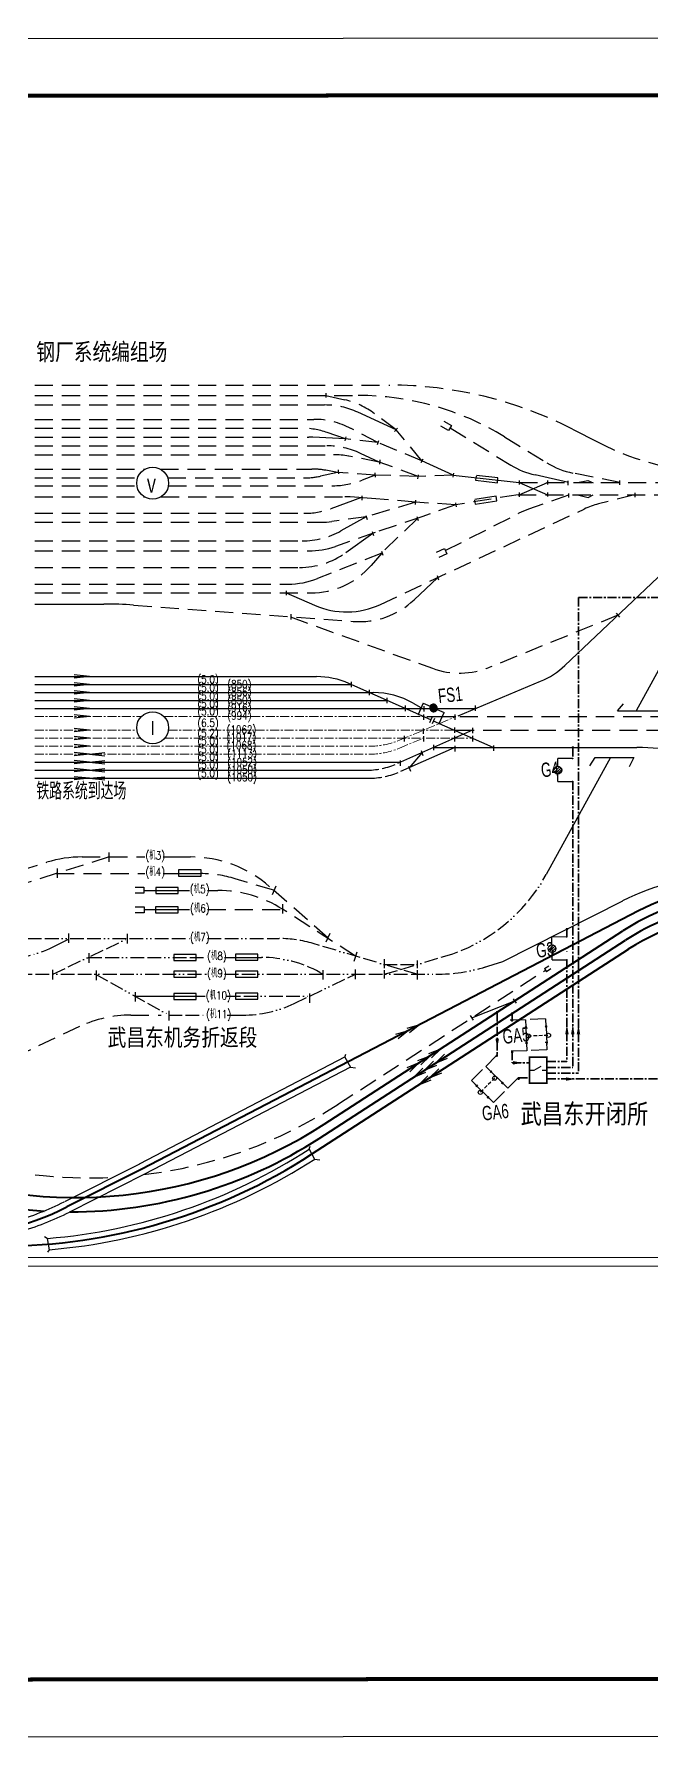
# Model space of a CAD drawing. Header units: millimetres. Extents: x 127 to 2034, y 513 to 812.
# Drawn here: x 1238.8 to 1346.8, y 513.2 to 812 of the extents above; entities that cross this region are included whole.
import ezdxf
from ezdxf.enums import TextEntityAlignment as Align

# ---------------------------------------------------------------- set-up
doc = ezdxf.new("R2010")
doc.units = ezdxf.units.MM
for name, pattern in [('ACAD_ISO13W100', [36, 12, -3, 12, -3, 0, -3, 0, -3]), ('CENTER', [50.8, 31.75, -6.35, 6.35, -6.35]), ('HIDDEN', [9.525, 6.35, -3.175])]:
    doc.linetypes.add(name, pattern=pattern)
for name, color, linetype in [('jydhx', 4, 'ACAD_ISO13W100'), ('JYX', 7, 'Continuous'), ('三环路', 7, 'Continuous'), ('图框', 7, 'Continuous'), ('牵引所', 6, 'Continuous'), ('设计', 6, 'Continuous'), ('近期设计', 6, 'Continuous')]:
    doc.layers.add(name, color=color, linetype=linetype)
doc.styles.add('HZTXT', font='tx.shx', dxfattribs={"width": 0.75, "bigfont": 'hztxt.shx'})
doc.styles.add('JCWHZ', font='jcwasc', dxfattribs={"width": 0.7, "bigfont": 'hztxt'})
doc.styles.add('SJW', font='SimSun.ttf', dxfattribs={"width": 0.8})
doc.styles.get("Standard").update_dxf_attribs({"font": 'txt', "bigfont": 'gbcbig.shx'})
doc.styles.add('STYLE1', font='SimSun.ttf', dxfattribs={"width": 0.8})
pattern_1 = [(45, (158.6551, -2837.7714), (-0.224506403, 0.224506403), [])]

# ---------------------------------------------------------------- blocks, each defined once
blk = doc.blocks.new('fd')
at = {"layer": '牵引所'}
for p, q in [((0, 0.45), (0, -0.55)), ((0.5, 0.45), (0.5, -0.55))]:
    blk.add_line(p, q, dxfattribs=at)
blk = doc.blocks.new('sjkgb')
at = {"layer": '图框'}
for p, q in [((0, 6.2), (1.32, 6.2)), ((0, 6.2), (0, 3.5)), ((1.32, 6.23), (4.49, 6.22)), ((4.11, 6.43), (4.11, 5.98)), ((4.11, 6.2), (5.43, 6.2)), ((5.43, 6.2), (5.43, 3.5)), ((0, 2.7), (0, 0)), ((0, 2.7), (1.32, 2.7)), ((1.31, 2.69), (4.48, 2.71)), ((4.11, 2.93), (4.11, 2.48)), ((4.11, 2.7), (5.43, 2.7)), ((5.43, 2.7), (5.43, 0))]:
    blk.add_line(p, q, dxfattribs=at)
at = {"layer": '图框', "linetype": 'HIDDEN', "ltscale": 0.1}
blk.add_line((2.9, 6.5), (2.9, 3), dxfattribs=at)
at = {"layer": '图框', "const_width": 0.225}
for points in [[(1.22, 6.29, 1), (1.42, 6.18, 1)], [(1.21, 2.7, 1), (1.43, 2.7, 1)]]:
    blk.add_lwpolyline(points, format="xyb", close=True, dxfattribs=at)
at = {"layer": '图框', "const_width": 0.15}
for points in [[(4.11, 6.43), (4.11, 5.98)], [(4.11, 2.93), (4.11, 2.48)]]:
    blk.add_lwpolyline(points, dxfattribs=at)
at = {"layer": '图框'}
for centre in [(2.88, 6.59), (2.88, 3.06)]:
    blk.add_circle(centre, 0.36, dxfattribs=at)
blk = doc.blocks.new('DDKGB')
at = {"layer": '牵引所', "linetype": 'Continuous'}
for p, q in [((0.02, 2.55), (0.02, -0.02)), ((0.02, 2.55), (1.33, 2.55)), ((2.69, 2.55), (4.03, 2.55)), ((4.03, -0.02), (4.03, 2.55))]:
    blk.add_line(p, q, dxfattribs=at)
at = {"layer": '牵引所', "linetype": 'Continuous', "const_width": 0.158}
for points in [[(0.1, -0.02, 1), (-0.05, -0.02)], [(-0.05, -0.02, 1), (0.1, -0.02)], [(4.1, -0.02, 1), (3.96, -0.02)], [(3.96, -0.02, 1), (4.1, -0.02)]]:
    blk.add_lwpolyline(points, format="xyb", dxfattribs=at)
at = {"layer": '牵引所', "linetype": 'Continuous'}
blk.add_circle((2.01, 2.55), 0.679, dxfattribs=at)

msp = doc.modelspace()

# ---------------------------------------------------------------- hatches: boundary and pattern name
at = {"layer": '牵引所', "linetype": 'Continuous'}
h = msp.add_hatch(dxfattribs=at)
h.set_pattern_fill('ANSI31', color=256, scale=0.135771, angle=-23.7418, style=0)
h.set_pattern_definition([(21.2581564, (1006.641995, 782.741952), (-0.00615334295, 0.0158166292), [])])
h.paths.add_polyline_path([(1309.24, 693.95, 1), (1308, 694.5, 1)])
at = {"layer": '牵引所'}
h = msp.add_hatch(dxfattribs=at)
h.set_pattern_fill('ANSI31', color=256, scale=0.1, style=0)
h.set_pattern_definition(pattern_1)
h.paths.add_polyline_path([(1329.65, 683.32, 1), (1331.01, 683.32, 1)])
h = msp.add_hatch(dxfattribs=at)
h.set_pattern_fill('ANSI31', color=256, scale=0.1, style=0)
h.set_pattern_definition(pattern_1)
h.paths.add_polyline_path([(1330, 652.11, 1), (1328.64, 652.11, 1)])

# ---------------------------------------------------------------- linework, layer by layer
at = {"layer": 'jydhx', "color": 4, "linetype": 'ByBlock', "ltscale": 0.2}
for p, q in [((1331.57, 701.63), (1354.91, 723.74)), ((1312.89, 692.84), (1327.33, 698.87)), ((1315.41, 690.29), (1302.3, 684.49)), ((1238.85, 684.69), (1302.77, 684.69)), ((1312.21, 687.24), (1302.83, 683.09)), ((1308.7, 687.28), (1344.18, 687.28)), ((1238.85, 683.29), (1296.63, 683.29)), ((1238.85, 681.89), (1297.16, 681.89))]:
    msp.add_line(p, q, dxfattribs=at)
at = {"layer": 'jydhx', "color": 4, "linetype": 'ACAD_ISO13W100', "ltscale": 0.2}
for p, q in [((1237.64, 653.86), (1265.93, 653.86)), ((1241.99, 647.62), (1255.09, 653.86)), ((1269.08, 653.86), (1281.61, 653.86)), ((1305.74, 647.62), (1287.57, 653)), ((1248.19, 650.57), (1268.91, 650.57)), ((1299.83, 649.33), (1305.74, 649.33)), ((1299.98, 647.62), (1310.58, 650.77)), ((1228.59, 647.62), (1268.91, 647.62)), ((1249.5, 647.62), (1262.42, 640.47)), ((1272.07, 647.62), (1309.02, 647.62)), ((1284.24, 642.52), (1294.93, 647.62)), ((1272.44, 643.76), (1286.85, 643.76)), ((1262.23, 640.47), (1268.74, 640.47))]:
    msp.add_line(p, q, dxfattribs=at)
at = {"layer": 'jydhx', "color": 4, "linetype": 'ByBlock', "ltscale": 0.2}
for centre, radius, start, end in [((1321.94, 711.79), 14, 292.668, 313.4465), ((1344.18, 652.28), 35, 65.4746, 90)]:
    msp.add_arc(centre, radius, start, end, dxfattribs=at)
at = {"layer": 'jydhx', "color": 4, "linetype": 'ACAD_ISO13W100', "ltscale": 0.2}
for centre, radius, start, end in [((1296.63, 697.29), 14, 270, 293.8772), ((1297.16, 695.89), 14, 270, 293.8772), ((1302.03, 679.52), 30, 286.5565, 331.2087), ((1232.76, 671.24), 21, 270, 296.2815), ((1281.61, 632.86), 21, 73.5005, 90), ((1278.54, 629.57), 21, 61.0401, 90), ((1309.02, 677.62), 30, 270, 286.9579), ((1275.2, 661.47), 21, 270, 295.4939)]:
    msp.add_arc(centre, radius, start, end, dxfattribs=at)
at = {"layer": 'JYX', "linetype": 'HIDDEN', "ltscale": 0.5}
for p, q in [((1238.85, 750.67), (1300.94, 750.67)), ((1238.85, 748.85), (1295.39, 748.85)), ((1238.85, 747.19), (1289.55, 747.19)), ((1238.85, 744.68), (1287.65, 744.68)), ((1302.04, 742.87), (1298.3, 745.67)), ((1238.85, 743.13), (1285.47, 743.13)), ((1238.85, 741.58), (1286.78, 741.58)), ((1298.86, 740.6), (1293.19, 741.28)), ((1298.86, 740.6), (1294.17, 743.07)), ((1306.58, 737.43), (1302.04, 742.87)), ((1311.52, 743.19), (1322.14, 736.67)), ((1321.02, 741.62), (1328.42, 737.07)), ((1238.85, 740.04), (1289.92, 740.04)), ((1238.85, 738.49), (1291.1, 738.49)), ((1299.09, 737.2), (1293.76, 738.24)), ((1306.58, 737.43), (1298.86, 740.6)), ((1238.85, 735.98), (1258.16, 735.98)), ((1260.8, 735.98), (1287.32, 735.98)), ((1298.41, 734.94), (1291.83, 735.39)), ((1305.9, 734.71), (1299.09, 737.2)), ((1341.18, 733.63), (1332.98, 735.28)), ((1238.85, 734.43), (1256.85, 734.43)), ((1238.85, 733.07), (1256.73, 733.07)), ((1262.12, 734.43), (1285.87, 734.43)), ((1262.23, 733.07), (1291.01, 733.07)), ((1305.9, 734.71), (1298.41, 734.94)), ((1312.02, 734.94), (1305.9, 734.71)), ((1323.58, 733.65), (1434.54, 733.65)), ((1238.85, 731.14), (1258.04, 731.14)), ((1260.93, 731.14), (1293.09, 731.14)), ((1305.44, 730.18), (1296.82, 727.62)), ((1305.44, 730.18), (1297.73, 730.86)), ((1312.47, 729.73), (1305.44, 730.18)), ((1312.47, 729.73), (1306.57, 727.62)), ((1323.4, 731.49), (1312.47, 729.73)), ((1323.4, 731.49), (1434.54, 731.49)), ((1332.21, 731.43), (1325.21, 728.96)), ((1343.77, 731.49), (1337.44, 729.88)), ((1238.85, 728.24), (1285.93, 728.24)), ((1238.85, 726.69), (1288.96, 726.69)), ((1296.82, 727.62), (1290.8, 726.82)), ((1306.57, 727.62), (1298.41, 724.9)), ((1299.33, 712.31), (1334.95, 728.99)), ((1305.8, 727.36), (1299.54, 721.28)), ((1310.66, 721.73), (1323.54, 728.25)), ((1238.85, 723.41), (1285.61, 723.41)), ((1298.41, 724.9), (1291.43, 722.45)), ((1238.85, 721.67), (1286.8, 721.67)), ((1299.54, 721.28), (1288.31, 716.84)), ((1238.85, 718.77), (1285.16, 718.77)), ((1238.85, 715.86), (1283.17, 715.86)), ((1238.85, 714.32), (1287.12, 714.32)), ((1256.15, 712.19), (1294.55, 709.33)), ((1283.6, 710.13), (1308.39, 701.13)), ((1340.84, 710.42), (1318.43, 701.32)), ((1313.2, 692.68), (1378.96, 692.68)), ((1312.52, 690.29), (1378.7, 690.29)), ((1222.65, 661.58), (1240.98, 667.22)), ((1251.87, 668.14), (1225.59, 659.85)), ((1247.15, 668.14), (1258.13, 668.14)), ((1242.59, 665.22), (1258.13, 665.22)), ((1280.64, 662.31), (1273.93, 664.33)), ((1290.13, 653.98), (1279.93, 662.93)), ((1269.08, 658.97), (1282.2, 658.97)), ((1294.96, 650.81), (1282.19, 658.98)), ((1291.83, 624.84), (1328.17, 648.35)), ((1255.65, 640.47), (1260.95, 640.47)), ((1246.7, 638.47), (1230, 630.6))]:
    msp.add_line(p, q, dxfattribs=at)
at = {"layer": 'JYX', "linetype": 'Continuous'}
for p, q in [((1340.52, 710.79), (1341.12, 710.07)), ((1294.2, 698.77), (1294.2, 697.84)), ((1297.32, 697.36), (1297.32, 696.43)), ((1300.44, 695.95), (1300.44, 695.02)), ((1303.62, 694.6), (1303.62, 693.66)), ((1306.89, 694.53), (1306.89, 693.6)), ((1315.89, 694.63), (1315.89, 693.69)), ((1340.75, 693.71), (1341.83, 694.92)), ((1340.75, 693.71), (1347.84, 693.71)), ((1306.78, 690.6), (1306.78, 689.66)), ((1306.86, 693.07), (1306.86, 692.14)), ((1312.24, 690.79), (1312.24, 689.85)), ((1312.32, 693.07), (1312.32, 692.14)), ((1315.41, 690.72), (1315.41, 689.79)), ((1303.46, 689.3), (1303.46, 688.36)), ((1306.84, 689.27), (1306.84, 688.34)), ((1308.6, 687.74), (1308.6, 686.8)), ((1312.24, 689.3), (1312.24, 688.36)), ((1312.31, 687.55), (1312.31, 686.61)), ((1315.4, 689.3), (1315.4, 688.36)), ((1319.07, 687.61), (1319.07, 686.68)), ((1302.77, 685.02), (1302.77, 684.08)), ((1306.42, 686.78), (1306.74, 685.9)), ((1336.79, 685.55), (1335.9, 684.08)), ((1336.85, 685.55), (1343.62, 685.55)), ((1343.62, 685.55), (1342.79, 683.89)), ((1304.25, 684.02), (1304.57, 683.14)), ((1251.84, 668.92), (1251.84, 667.26)), ((1261.29, 668.14), (1266.08, 668.14)), ((1242.79, 666.13), (1242.79, 664.47)), ((1261.29, 665.22), (1267.88, 665.22)), ((1267.95, 665.86), (1264.01, 665.86)), ((1264.01, 665.86), (1264.01, 664.8)), ((1264.01, 664.8), (1267.95, 664.8)), ((1267.95, 664.8), (1267.95, 665.86)), ((1256.39, 662.85), (1257.94, 662.85)), ((1257.94, 661.83), (1256.39, 661.83)), ((1257.94, 662.85), (1257.94, 661.83)), ((1257.94, 662.29), (1265.9, 662.29)), ((1263.95, 662.81), (1260.01, 662.81)), ((1260.01, 662.81), (1260.01, 661.75)), ((1260.01, 661.75), (1263.95, 661.75)), ((1263.95, 661.75), (1263.95, 662.81)), ((1281.03, 663.03), (1280.39, 661.49)), ((1256.41, 659.41), (1257.97, 659.41)), ((1257.97, 658.39), (1256.41, 658.39)), ((1257.94, 658.97), (1265.93, 658.97)), ((1257.97, 659.41), (1257.97, 658.39)), ((1263.91, 659.4), (1259.98, 659.4)), ((1259.98, 659.4), (1259.98, 658.34)), ((1259.98, 658.34), (1263.91, 658.34)), ((1263.91, 658.34), (1263.91, 659.4)), ((1282.17, 659.9), (1282.17, 658.24)), ((1244.75, 654.76), (1244.75, 653.1)), ((1255.03, 654.68), (1255.03, 653.02)), ((1290.47, 654.76), (1289.79, 653.24)), ((1248.34, 651.3), (1248.34, 649.64)), ((1267.11, 651.07), (1263.18, 651.07)), ((1263.18, 651.07), (1263.18, 650.01)), ((1263.18, 650.01), (1267.11, 650.01)), ((1277.89, 651.13), (1273.95, 651.13)), ((1273.95, 651.13), (1273.95, 650.07)), ((1273.95, 650.07), (1277.89, 650.07)), ((1277.89, 650.07), (1277.89, 651.13)), ((1295.16, 651.46), (1294.68, 649.87)), ((1299.98, 650.26), (1299.98, 648.67)), ((1305.74, 650.04), (1305.74, 648.67)), ((1241.97, 648.38), (1241.97, 646.72)), ((1249.61, 648.27), (1249.61, 646.6)), ((1267.11, 648.19), (1263.18, 648.19)), ((1263.18, 648.19), (1263.18, 647.13)), ((1263.18, 647.13), (1267.11, 647.13)), ((1277.89, 648.19), (1273.95, 648.19)), ((1273.95, 648.19), (1273.95, 647.13)), ((1273.95, 647.13), (1277.89, 647.13)), ((1277.89, 647.13), (1277.89, 648.19)), ((1288.71, 647.95), (1289.31, 647.62)), ((1289.26, 648.34), (1289.26, 646.68)), ((1294.91, 648.45), (1294.91, 646.79)), ((1299.98, 648.34), (1299.98, 646.9)), ((1305.74, 648.34), (1305.74, 646.68)), ((1256.43, 644.51), (1256.43, 642.85)), ((1267.11, 644.25), (1263.18, 644.25)), ((1263.18, 644.25), (1263.18, 643.19)), ((1263.18, 643.19), (1267.11, 643.19)), ((1267.11, 643.19), (1267.11, 644.25)), ((1277.89, 644.31), (1273.95, 644.31)), ((1273.95, 644.31), (1273.95, 643.25)), ((1273.95, 643.25), (1277.89, 643.25)), ((1277.89, 643.25), (1277.89, 644.31)), ((1286.9, 644.28), (1286.9, 642.62)), ((1262.31, 641.22), (1262.31, 639.56))]:
    msp.add_line(p, q, dxfattribs=at)
at = {"layer": 'JYX', "color": 4, "linetype": 'Continuous'}
for p, q in [((1352.17, 708.47), (1344.05, 693.71)), ((1306.62, 686.43), (1304.32, 683.71)), ((1339.57, 685.55), (1328.32, 665.07)), ((1242.06, 652.41), (1244.9, 653.81)), ((1272.07, 650.57), (1278.54, 650.57)), ((1256.47, 643.76), (1268.68, 643.76)), ((1272.49, 640.47), (1275.2, 640.47))]:
    msp.add_line(p, q, dxfattribs=at)
at = {"layer": 'JYX', "color": 0, "linetype": 'Continuous'}
for p, q in [((1248.41, 699.68), (1245.72, 699.97)), ((1248.41, 699.68), (1245.72, 699.39)), ((1248.41, 698.28), (1245.72, 698.57)), ((1248.41, 698.28), (1245.72, 697.99)), ((1248.41, 696.88), (1245.72, 697.17)), ((1248.41, 696.88), (1245.72, 696.59)), ((1248.41, 695.48), (1245.72, 695.77)), ((1248.41, 695.48), (1245.72, 695.19)), ((1248.41, 694.08), (1245.72, 694.37)), ((1248.41, 694.08), (1245.72, 693.79)), ((1248.41, 692.68), (1245.72, 692.97)), ((1248.41, 692.68), (1245.72, 692.39)), ((1248.41, 690.29), (1245.72, 690.58)), ((1248.41, 690.29), (1245.72, 690)), ((1248.41, 688.89), (1245.72, 689.18)), ((1248.41, 688.89), (1245.72, 688.6)), ((1248.41, 687.49), (1245.72, 687.78)), ((1248.41, 687.49), (1245.72, 687.2)), ((1248.41, 686.09), (1245.72, 686.38)), ((1248.41, 686.09), (1245.72, 685.8)), ((1248.41, 684.69), (1245.72, 684.98)), ((1248.41, 684.69), (1245.72, 684.4)), ((1248.41, 686.09), (1251.1, 686.38)), ((1248.41, 686.09), (1251.1, 685.8)), ((1248.41, 684.69), (1251.1, 684.98)), ((1248.41, 684.69), (1251.1, 684.4)), ((1248.41, 683.29), (1245.72, 683.58)), ((1248.41, 683.29), (1245.72, 683)), ((1248.41, 681.89), (1245.72, 682.18)), ((1248.41, 681.89), (1245.72, 682.18)), ((1248.41, 681.89), (1245.72, 681.6)), ((1248.41, 681.89), (1245.72, 681.6)), ((1248.41, 683.29), (1251.1, 683.58)), ((1248.41, 683.29), (1251.1, 683)), ((1248.41, 681.89), (1251.1, 682.18)), ((1248.41, 681.89), (1251.1, 682.18)), ((1248.41, 681.89), (1251.1, 681.6)), ((1248.41, 681.89), (1251.1, 681.6))]:
    msp.add_line(p, q, dxfattribs=at)
at = {"layer": 'JYX', "color": 7, "linetype": 'Continuous'}
for p, q in [((1269.06, 662.29), (1270.87, 662.29)), ((1267.11, 650.01), (1267.11, 651.07)), ((1267.11, 647.13), (1267.11, 648.19))]:
    msp.add_line(p, q, dxfattribs=at)
at = {"layer": 'JYX', "color": 0, "linetype": 'Continuous'}
msp.add_circle((1259.48, 690.73), 2.79, dxfattribs=at)
at = {"layer": 'JYX', "linetype": 'HIDDEN', "ltscale": 0.5}
for centre, radius, start, end in [((1300.94, 680.67), 70, 62.8428, 90), ((1289.55, 733.19), 14, 65.379, 90), ((1289.91, 734.46), 14, 53.1743, 76.9844), ((1295.39, 699.85), 49, 58.4598, 90), ((1287.65, 730.68), 14, 62.2794, 90), ((1285.47, 729.13), 14, 71.0579, 90), ((1289.92, 726.04), 14, 64.9518, 90), ((1359.74, 784.26), 49, 242.8428, 270), ((1287.32, 721.98), 14, 79.9353, 90), ((1285.87, 748.43), 14, 270, 282.1814), ((1291.01, 747.07), 14, 270, 291.4164), ((1285.93, 742.24), 14, 270, 289.6246), ((1285.61, 737.41), 14, 270, 299.0155), ((1285.16, 732.77), 14, 270, 305.3542), ((1287.12, 728.32), 14, 270, 319.04), ((1295.59, 723.29), 14, 265.7341, 313.3628), ((1313.17, 714.29), 14, 250.0594, 292.0888), ((1248.37, 692), 80, 195.0211, 272.9892), ((1266.08, 647.14), 21, 48.7202, 90), ((1267.88, 644.22), 21, 73.2428, 90), ((1270.87, 641.29), 21, 57.3854, 90), ((1255.65, 619.47), 21, 90, 115.2275), ((1248.37, 692), 80, 276.8435, 302.9102)]:
    msp.add_arc(centre, radius, start, end, dxfattribs=at)
at = {"layer": 'JYX', "linetype": 'Continuous'}
msp.add_arc((1247.15, 647.14), 21, 90, 107.0948, dxfattribs=at)
at = {"layer": '三环路'}
for p, q in [((1289.76, 749.26), (1289.76, 748.52)), ((1289.77, 748.86), (1293.06, 748.1)), ((1302.04, 742.87), (1295.38, 745.92)), ((1310.42, 744.37), (1311.75, 743.58)), ((1293.19, 741.28), (1287.48, 741.57)), ((1293.19, 741.28), (1290.01, 742.37)), ((1293.28, 741.63), (1293.08, 740.92)), ((1302.28, 743.11), (1301.8, 742.56)), ((1311.23, 742.7), (1309.9, 743.5)), ((1311.75, 743.58), (1311.23, 742.7)), ((1332.89, 742.95), (1337.37, 740.66)), ((1299.09, 737.2), (1295.85, 738.72)), ((1298.95, 740.94), (1298.76, 740.22)), ((1291.83, 735.39), (1288.83, 734.74)), ((1291.83, 735.39), (1289.76, 735.76)), ((1291.94, 735.85), (1291.98, 735.12)), ((1298.36, 735.32), (1298.4, 734.59)), ((1299.23, 737.58), (1299.14, 736.85)), ((1306.73, 737.73), (1306.37, 737.09)), ((1312.02, 734.94), (1306.58, 737.43)), ((1312.11, 735.27), (1311.98, 734.54)), ((1298.41, 734.94), (1296.12, 734.04)), ((1305.9, 734.99), (1305.82, 734.26)), ((1312.02, 734.94), (1323.58, 733.65)), ((1316.03, 734.75), (1315.95, 734.04)), ((1315.95, 734.04), (1319.77, 733.6)), ((1319.86, 734.44), (1316.1, 734.86)), ((1319.77, 733.6), (1319.86, 734.44)), ((1323.58, 734), (1323.58, 733.27)), ((1323.58, 733.65), (1328.52, 731.49)), ((1323.58, 731.49), (1328.52, 733.65)), ((1332.18, 733.63), (1326.36, 734.95)), ((1328.52, 734), (1328.52, 733.27)), ((1332.1, 733.93), (1332.1, 733.19)), ((1333.77, 733.63), (1335.57, 733.97)), ((1335.57, 733.97), (1336.49, 733.6)), ((1341.13, 733.98), (1341.13, 733.24)), ((1296.03, 730.98), (1290.63, 729.05)), ((1297.73, 730.86), (1294.02, 731.11)), ((1296.04, 731.28), (1296.05, 730.54)), ((1305.45, 730.53), (1305.41, 729.8)), ((1312.47, 730.09), (1312.57, 729.36)), ((1315.76, 730.55), (1315.87, 729.84)), ((1319.53, 731.27), (1315.8, 730.67)), ((1315.87, 729.84), (1319.66, 730.44)), ((1319.66, 730.44), (1319.53, 731.27)), ((1323.58, 731.89), (1323.58, 731.15)), ((1328.52, 731.91), (1328.52, 731.17)), ((1332.21, 731.73), (1332.21, 731)), ((1333.79, 731.48), (1335.67, 731.01)), ((1335.67, 731.01), (1336.54, 731.48)), ((1343.8, 731.8), (1343.8, 731.07)), ((1296.82, 727.62), (1292.4, 725.16)), ((1296.78, 727.88), (1297, 727.18)), ((1305.7, 727.67), (1305.91, 726.97)), ((1298, 724.71), (1293.26, 721.35)), ((1297.89, 725.06), (1298.11, 724.36)), ((1299.54, 721.28), (1297.69, 719.14)), ((1299.5, 721.62), (1299.71, 720.92)), ((1309.1, 721.47), (1310.52, 722.1)), ((1310.93, 721.17), (1309.51, 720.54)), ((1310.52, 722.1), (1310.93, 721.17)), ((1309.24, 717.34), (1309.45, 716.63)), ((1282.85, 714.67), (1282.85, 713.93)), ((1282.85, 714.31), (1287.79, 712.15)), ((1309.3, 716.97), (1305.2, 713.11)), ((1238.85, 712.38), (1250.94, 712.38)), ((1283.63, 710.61), (1283.63, 709.67))]:
    msp.add_line(p, q, dxfattribs=at)
at = {"layer": '三环路', "color": 1}
msp.add_line((1317.35, 648.79), (1320.73, 649.83), dxfattribs=at)
at = {"layer": '三环路'}
msp.add_circle((1259.48, 733.52), 2.79, dxfattribs=at)
for centre, radius, start, end in [((1286.78, 727.58), 14, 87.1422, 90), ((1291.1, 724.49), 14, 79.0631, 90), ((1329.46, 748.6), 14, 238.4598, 257.1843), ((1335.75, 749), 14, 238.4598, 258.602), ((1293.09, 717.14), 14, 86.192, 90), ((1340.89, 716.31), 14, 104.2563, 115.0924), ((1288.96, 740.69), 14, 270, 277.5826), ((1329.86, 715.76), 14, 109.4111, 116.8453), ((1286.8, 735.67), 14, 270, 289.306), ((1283.17, 729.86), 14, 270, 291.5398), ((1250.94, 642.38), 70, 85.7341, 90), ((1293.39, 724.99), 14, 246.4228, 295.0924)]:
    msp.add_arc(centre, radius, start, end, dxfattribs=at)
at = {"layer": '图框', "color": 5, "linetype": 'Continuous', "ltscale": 0.6, "const_width": 0.7}
msp.add_lwpolyline([(2023.89, 525.05), (2023.89, 802.05), (152.5, 800.19), (152.5, 523.19)], close=True, dxfattribs=at)
at = {"layer": '牵引所'}
for p, q in [((127.5, 810.19), (2033.89, 812.05)), ((127.5, 513.19), (2033.89, 515.05))]:
    msp.add_line(p, q, dxfattribs=at)
at = {"layer": '牵引所', "color": 2, "linetype": 'CENTER', "lineweight": 35, "ltscale": 0.05}
for p, q in [((1333.96, 713.52), (1499.2, 713.52)), ((1333.96, 713.52), (1333.96, 630.32)), ((1332.95, 687.28), (1332.95, 685.28)), ((1332.95, 681.41), (1332.95, 631.34)), ((1331.93, 651.64), (1331.93, 651.58)), ((1328.41, 631.34), (1332.95, 631.34)), ((1328.41, 630.32), (1333.96, 630.32)), ((1328.41, 629.31), (1415.49, 629.31))]:
    msp.add_line(p, q, dxfattribs=at)
at = {"layer": '牵引所', "linetype": 'Continuous'}
for p, q in [((1306.8, 695.03), (1305.94, 693.08)), ((1306.8, 695.03), (1308, 694.5)), ((1309.24, 693.95), (1310.46, 693.41)), ((1309.61, 691.47), (1310.46, 693.41)), ((1325.38, 630.83), (1326.21, 630.83)), ((1325.38, 630.83), (1326.21, 630.83)), ((1326.21, 630.83), (1327.41, 631.52)), ((1327.58, 630.83), (1328.41, 630.83))]:
    msp.add_line(p, q, dxfattribs=at)
at = {"layer": '牵引所', "color": 4, "linetype": 'CENTER', "lineweight": 35, "ltscale": 0.05}
for p, q in [((1331.93, 655.51), (1331.93, 654.17)), ((1331.93, 650.18), (1331.93, 632.35)), ((1322.33, 640.74), (1322.33, 639.59)), ((1322.33, 634.16), (1322.33, 632.14)), ((1322.33, 632.14), (1325.38, 632.14)), ((1328.41, 632.35), (1331.93, 632.35))]:
    msp.add_line(p, q, dxfattribs=at)
at = {"layer": '牵引所', "color": 6, "linetype": 'CENTER', "lineweight": 35, "ltscale": 0.05}
for p, q in [((1319.71, 640.96), (1319.71, 633.43)), ((1323.42, 629.52), (1325.38, 629.52))]:
    msp.add_line(p, q, dxfattribs=at)
at = {"layer": '牵引所', "linetype": 'Continuous'}
for points, const_width in [([(1305.88, 693.11, 1), (1306.01, 693.05)], 0.158), ([(1306.01, 693.05, 1), (1305.88, 693.11)], 0.158), ([(1309.67, 691.48, 1), (1309.53, 691.45)], 0.158), ([(1309.53, 691.45, 1), (1309.67, 691.48)], 0.158), ([(1333.05, 687.26, 1), (1332.84, 687.3)], 0.238), ([(1332.84, 687.3, 1), (1333.05, 687.26)], 0.238), ([(1332.04, 655.49, 1), (1331.83, 655.53)], 0.238), ([(1331.83, 655.53, 1), (1332.04, 655.49)], 0.238), ([(1319.6, 640.98, 1), (1319.82, 640.94)], 0.238), ([(1319.82, 640.94, 1), (1319.6, 640.98)], 0.238), ([(1322.42, 639.52, 1), (1322.21, 639.55)], 0.238), ([(1322.21, 639.55, 1), (1322.42, 639.52)], 0.238), ([(1322.44, 640.72, 1), (1322.23, 640.76)], 0.238), ([(1322.23, 640.76, 1), (1322.44, 640.72)], 0.238), ([(1319.78, 633.37, 1), (1319.57, 633.41)], 0.238), ([(1322.46, 633.96, 1), (1322.25, 633.99)], 0.238), ([(1322.25, 633.99, 1), (1322.46, 633.96)], 0.238), ([(1319.57, 633.41, 1), (1319.78, 633.37)], 0.238), ([(1323.58, 629.34, 1), (1323.37, 629.37)], 0.238), ([(1323.37, 629.37, 1), (1323.58, 629.34)], 0.238)]:
    msp.add_lwpolyline(points, format="xyb", dxfattribs=dict(at, const_width=const_width))
at = {"layer": '牵引所'}
for points in [[(1319.74, 634.69, 0, 0.6, 0), (1319.74, 636.33, 0.6, 0.6, 0)], [(1331.93, 638.78, 0, 0.6, 0), (1331.93, 637.14, 0.6, 0.6, 0)], [(1332.95, 638.78, 0, 0.6, 0), (1332.95, 637.14, 0.6, 0.6, 0)], [(1333.95, 638.78, 0, 0.6, 0), (1333.95, 637.14, 0.6, 0.6, 0)], [(1333.41, 629.29, 0, 0.6, 0), (1331.76, 629.29, 0.6, 0.6, 0)]]:
    msp.add_lwpolyline(points, format="xyseb", dxfattribs=at)
at = {"layer": '牵引所', "color": 4}
msp.add_lwpolyline([(1324.15, 632.13, 0, 0.6, 0), (1322.51, 632.13, 0.6, 0.6, 0)], format="xyseb", dxfattribs=at)
at = {"layer": '牵引所', "linetype": 'Continuous', "const_width": 0.3}
msp.add_lwpolyline([(1325.38, 633.1), (1328.41, 633.1), (1328.41, 628.56), (1325.38, 628.56)], close=True, dxfattribs=at)
at = {"layer": '设计', "color": 41, "linetype": 'Continuous', "ltscale": 0.6}
for p, q in [((1293.09, 633.12), (1293.25, 633.66)), ((1293.16, 633.16), (1257.14, 614.43)), ((1294.06, 631.37), (1258.07, 612.65)), ((1293.09, 633.12), (1294.06, 631.37)), ((1294.06, 631.37), (1294.98, 631.24)), ((1286.84, 617.04), (1287, 617.58)), ((1286.84, 617.04), (1287.81, 615.29)), ((1257.16, 614.43), (1244.03, 607.82)), ((1287.81, 615.29), (1288.74, 615.16)), ((1258.06, 612.65), (1244.93, 606.03)), ((1241.05, 601.42), (1240.54, 601.68)), ((1241.05, 601.42), (1241.39, 599.44)), ((1241.39, 599.44), (1241.1, 599))]:
    msp.add_line(p, q, dxfattribs=at)
for centre, radius, start, end in [((1232.94, 700.08), 99, 274.7027, 302.9944), ((1232.94, 700.08), 101, 274.7995, 302.9102), ((1221.98, 651.58), 49, 285.8293, 296.7371), ((1221.98, 651.58), 51, 286.0466, 296.7371)]:
    msp.add_arc(centre, radius, start, end, dxfattribs=at)
at = {"layer": '近期设计', "color": 6, "linetype": 'Continuous'}
for p, q in [((1238.85, 699.68), (1288.13, 699.68)), ((1238.85, 698.28), (1294.25, 698.28)), ((1238.85, 696.88), (1298.08, 696.88)), ((1308.14, 692.11), (1293.81, 698.48)), ((1238.85, 695.48), (1300.55, 695.48)), ((1238.85, 694.08), (1315.89, 694.08)), ((1305.04, 695.03), (1306.81, 694.02)), ((1307.44, 692.68), (1312.51, 692.68)), ((1319.02, 687.28), (1308.6, 691.91)), ((1328.01, 648.61), (1328.77, 649.1)), ((1328.01, 648.61), (1328.37, 648.05)), ((1329.13, 648.55), (1328.37, 648.05)), ((1315.27, 640.01), (1322.79, 642.96)), ((1322.54, 643.35), (1323.05, 642.56)), ((1315.02, 640.4), (1315.53, 639.61))]:
    msp.add_line(p, q, dxfattribs=at)
at = {"layer": '近期设计', "color": 5, "linetype": 'CENTER', "lineweight": 15, "ltscale": 0.05}
for p, q in [((1238.85, 692.68), (1257.5, 692.68)), ((1261.47, 692.68), (1306.86, 692.68)), ((1302.67, 688.57), (1312.51, 692.68)), ((1238.85, 690.29), (1256.73, 690.29)), ((1238.85, 688.89), (1257.39, 688.89)), ((1238.85, 687.49), (1297.27, 687.49)), ((1261.58, 688.89), (1315.4, 688.89)), ((1262.23, 690.29), (1312.24, 690.29)), ((1302.65, 687.17), (1306.74, 688.88)), ((1238.85, 686.09), (1297.26, 686.09))]:
    msp.add_line(p, q, dxfattribs=at)
at = {"layer": '近期设计', "color": 10, "linetype": 'Continuous', "lineweight": 40}
for p, q in [((1344.47, 658.72), (1257.61, 613.54)), ((1257.61, 613.54), (1244.48, 606.93))]:
    msp.add_line(p, q, dxfattribs=at)
at = {"layer": '近期设计', "color": 4, "linetype": 'Continuous'}
for p, q in [((1320.73, 649.83), (1341.68, 660.45)), ((1317.35, 648.79), (1320.73, 649.83))]:
    msp.add_line(p, q, dxfattribs=at)
at = {"layer": '近期设计', "color": 6, "linetype": 'Continuous', "lineweight": 40}
msp.add_line((1289.48, 621.4), (1341.72, 655.21), dxfattribs=at)
at = {"layer": '近期设计', "color": 2, "linetype": 'Continuous', "lineweight": 40}
msp.add_line((1287.27, 616.13), (1342.67, 651.99), dxfattribs=at)
at = {"layer": '近期设计', "color": 4, "linetype": 'Continuous', "lineweight": 40}
msp.add_line((1288.6, 618.91), (1342.2, 653.6), dxfattribs=at)
at = {"layer": '近期设计', "color": 7, "linetype": 'Continuous'}
for p, q in [((1301.99, 637.13), (1304.2, 637.77)), ((1304.2, 637.77), (1302.41, 636.34)), ((1303.99, 638.17), (1306.19, 638.81)), ((1306.19, 638.81), (1304.4, 637.37)), ((1307.75, 633.76), (1309.88, 634.6)), ((1309.88, 634.6), (1308.24, 633)), ((1308.87, 632.03), (1310.51, 633.63)), ((1303.97, 631.31), (1306.11, 632.16)), ((1306.11, 632.16), (1304.46, 630.56)), ((1305.09, 629.58), (1306.74, 631.18)), ((1305.86, 632.53), (1307.99, 633.38)), ((1307.99, 633.38), (1306.35, 631.78)), ((1306.98, 630.8), (1308.62, 632.4)), ((1309.11, 631.65), (1306.98, 630.8)), ((1307.85, 629.45), (1309.5, 631.05)), ((1311, 632.87), (1308.87, 632.03)), ((1307.22, 630.43), (1305.09, 629.58)), ((1305.97, 628.23), (1307.61, 629.83)), ((1308.1, 629.08), (1305.97, 628.23)), ((1309.99, 630.3), (1307.85, 629.45))]:
    msp.add_line(p, q, dxfattribs=at)
at = {"layer": '近期设计', "color": 5, "lineweight": 15, "ltscale": 0.05}
msp.add_line((635.42, 598.08), (1536.33, 598.08), dxfattribs=at)
at = {"layer": '近期设计', "color": 4, "lineweight": 15, "ltscale": 0.05}
msp.add_line((635.45, 596.58), (1536.32, 596.58), dxfattribs=at)
at = {"layer": '近期设计', "color": 6, "linetype": 'Continuous'}
for centre, start in [((1288.13, 685.68), 66.0553), ((1298.08, 682.88), 60.1938)]:
    msp.add_arc(centre, 14, start, 90, dxfattribs=at)
at = {"layer": '近期设计', "color": 5, "linetype": 'CENTER', "lineweight": 15, "ltscale": 0.05}
for centre in [(1297.27, 701.49), (1297.26, 700.09)]:
    msp.add_arc(centre, 14, 270, 292.668, dxfattribs=at)
at = {"layer": '近期设计', "color": 6, "linetype": 'Continuous', "lineweight": 40}
for centre, radius, start, end in [((1246.02, 688.56), 80, 195.0211, 302.9102), ((1363.45, 621.62), 40, 99.5174, 122.9102)]:
    msp.add_arc(centre, radius, start, end, dxfattribs=at)
at = {"layer": '近期设计', "color": 4, "linetype": 'Continuous', "lineweight": 40}
for centre, radius, start, end in [((1245.13, 686.07), 80, 195.0211, 266.6638), ((1363.93, 620.01), 40, 99.7698, 122.9102), ((1245.13, 686.07), 80, 269.9045, 302.9102)]:
    msp.add_arc(centre, radius, start, end, dxfattribs=at)
at = {"layer": '近期设计', "color": 4, "linetype": 'Continuous'}
msp.add_arc((1359.77, 624.78), 40, 90, 116.8954, dxfattribs=at)
at = {"layer": '近期设计', "color": 10, "linetype": 'Continuous', "lineweight": 40}
for centre, radius, start, end in [((1362.93, 623.23), 40, 90, 117.4793), ((1221.98, 651.58), 50, 270, 296.7371)]:
    msp.add_arc(centre, radius, start, end, dxfattribs=at)
at = {"layer": '近期设计', "color": 2, "linetype": 'Continuous', "lineweight": 40}
for centre, radius, start, end in [((1364.4, 618.4), 40, 90, 122.9102), ((1232.94, 700.08), 100, 270, 302.9102)]:
    msp.add_arc(centre, radius, start, end, dxfattribs=at)

# ---------------------------------------------------------------- block references
at = {"layer": '牵引所'}
for name, p, rotation in [('fd', (1308.14, 692.12), 336.2011119421855), ('DDKGB', (1332.88, 681.31), 90), ('sjkgb', (1322.01, 639.58), 272.061688630255), ('sjkgb', (1323.48, 629.58), 135.0367926393049)]:
    msp.add_blockref(name, p, dxfattribs=dict(at, rotation=rotation))
at = {"layer": '牵引所', "color": 4, "rotation": 90.47004967220622}
msp.add_blockref('DDKGB', (1331.89, 650.12), dxfattribs=at)

# ---------------------------------------------------------------- texts
at = {"layer": 'JYX', "color": 7, "linetype": 'Continuous', "width": 0.8}
for s, p in [('(5.0)', (1267.29, 698.5)), ('(5.0)', (1267.29, 697.04)), ('(5.0)', (1267.29, 695.58)), ('(850)', (1272.53, 697.64)), ('(856)', (1272.53, 696.3)), ('(850)', (1272.53, 694.86)), ('(5.0)', (1267.29, 694.21)), ('(5.0)', (1267.29, 692.93)), ('(916)', (1272.53, 693.57)), ('(994)', (1272.53, 692.17)), ('(6.5)', (1267.29, 690.9)), ('(5.2)', (1267.29, 689.08)), ('(1062)', (1272.41, 689.71)), ('(5.0)', (1267.29, 687.73)), ('(5.0)', (1267.29, 686.27)), ('(1017)', (1272.41, 688.42)), ('(1068)', (1272.41, 686.97)), ('(5.0)', (1267.29, 684.93)), ('(5.0)', (1267.29, 683.59)), ('(1113)', (1272.52, 685.52)), ('(1052)', (1272.52, 684.03)), ('(5.0)', (1267.29, 682.08)), ('(1050)', (1272.52, 682.69)), ('(1050)', (1272.52, 681.41)), ('(机3)', (1258.22, 667.69)), ('(机4)', (1258.22, 664.84)), ('(机5)', (1266, 661.8)), ('(机6)', (1266.02, 658.45)), ('(机7)', (1266.02, 653.38)), ('(机8)', (1269, 650.12)), ('(机9)', (1269, 647.09)), ('(机10)', (1268.77, 643.21)), ('(机11)', (1268.83, 639.95))]:
    msp.add_text(s, height=1.4, dxfattribs=at).set_placement(p)
at = {"layer": 'JYX', "color": 7, "linetype": 'Continuous'}
for s, height, style, width, p in [('Ⅰ', 2.45, 'SJW', 0.8, (1258.13, 689.48)), ('铁路系统到达场', 3, 'HZTXT', 0.75, (1239.13, 678.16)), ('武昌东机务折返段', 3, 'SJW', 0.8, (1251.6, 635.08))]:
    msp.add_text(s, height=height, dxfattribs=dict(at, style=style, width=width)).set_placement(p)
at = {"layer": '三环路', "style": 'SJW', "width": 0.8}
for s, height, p in [('钢厂系统编组场', 3, (1239.13, 754.99)), ('Ⅴ', 2.45, (1257.92, 731.85))]:
    msp.add_text(s, height=height, dxfattribs=at).set_placement(p)
at = {"layer": '牵引所', "linetype": 'CENTER', "ltscale": 0.05, "style": 'STYLE1', "width": 0.8}
msp.add_text('武昌东开闭所', height=3.414, dxfattribs=at).set_placement((1335, 621.51), align=Align.CENTER)
at = {"layer": '设计', "color": 7, "style": 'JCWHZ', "width": 0.7}
for s, p in [('FS1', (1309.53, 695.02)), ('G4', (1327.53, 682.05)), ('G3', (1326.69, 650.49)), ('GA5', (1320.82, 635.42)), ('GA6', (1317.22, 622.01))]:
    msp.add_text(s, height=2.5, rotation=6.2172, dxfattribs=at).set_placement(p)

doc.saveas('drawing.dxf')
